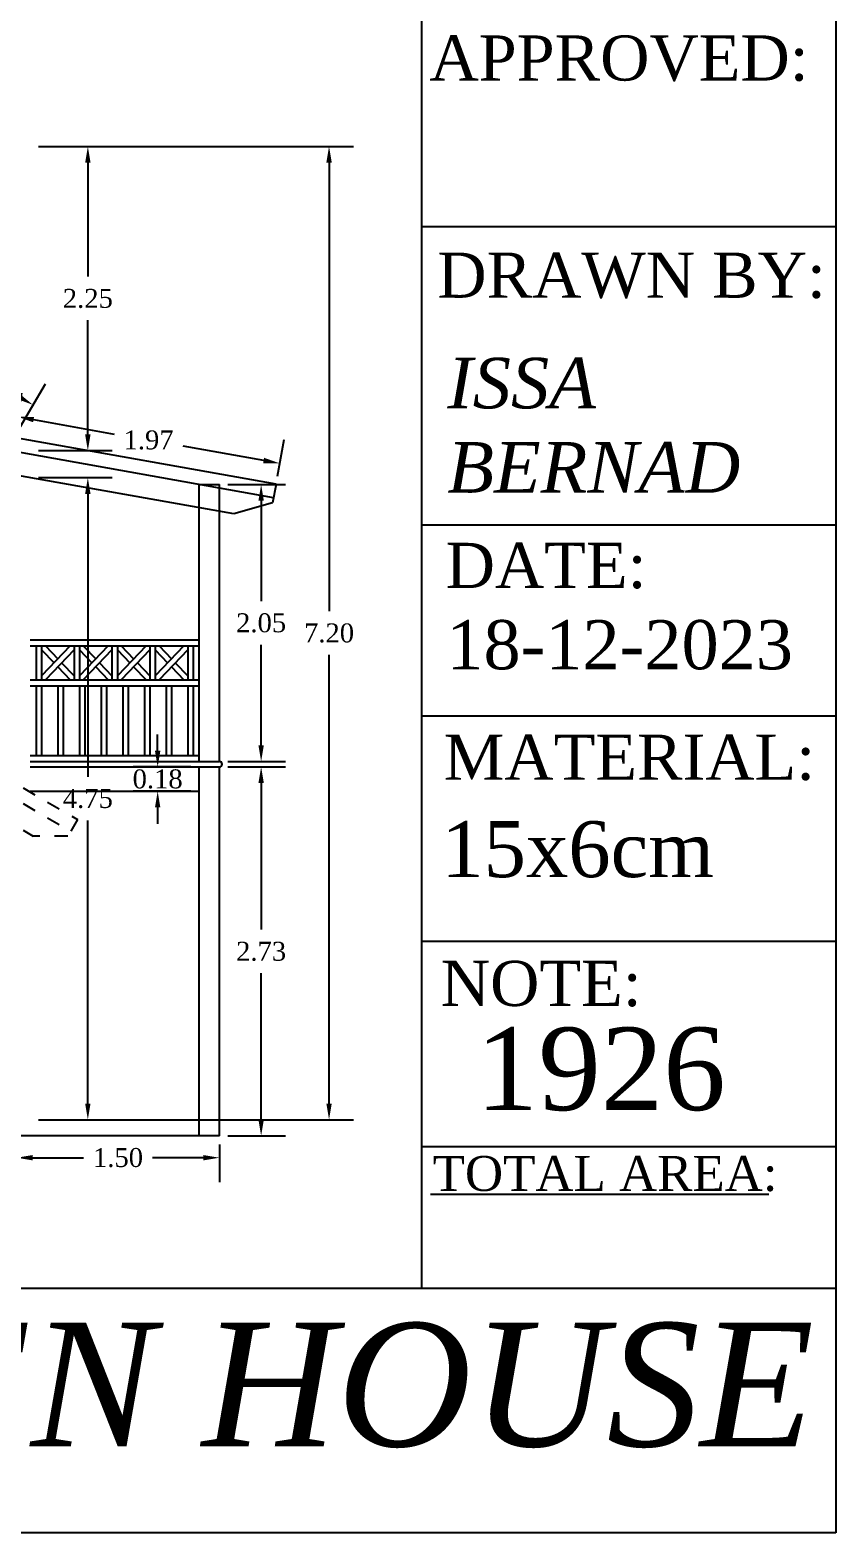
# Model space of a CAD drawing. Header units: inches. Extents: x 86794 to 87086, y 41803 to 41823.
# Drawn here: x 86985.36 to 86991.31, y 41805.02 to 41816.14 of the extents above; entities that cross this region are included whole.
import ezdxf

# ---------------------------------------------------------------- set-up
doc = ezdxf.new("R2010")
doc.units = ezdxf.units.IN
doc.header["$MEASUREMENT"] = 0
doc.linetypes.add('ACAD_ISO03W100', pattern=[30, 12, -18])
doc.styles.get("Standard").update_dxf_attribs({"font": 'times.ttf'})
doc.dimstyles.get("Standard").update_dxf_attribs({"dimtxt": 0.14, "dimasz": 0.12, "dimexe": 0.18, "dimexo": 0.0625, "dimgap": 0.09, "dimtad": 0, "dimtih": 1, "dimtoh": 1, "dimzin": 0, "dimdsep": 46, "dimtxsty": 'Standard', "dimcen": 0.09, "dimadec": 0, "dimazin": 0, "dimtfac": 1, "dimtofl": 0, "dimtmove": 0, "dimatfit": 3, "dimfxl": 1, "dimtolj": 1, "dimtzin": 0, "dimarcsym": 0})

# ---------------------------------------------------------------- blocks, each defined once
blk = doc.blocks.new('*D517')
at = {"color": 0, "lineweight": -2, "ltscale": 0.006, "transparency": 16777216}
for p, q in [((86985.418, 41812.829), (86985.962, 41812.829)), ((86985.782, 41812.709), (86985.782, 41810.616)), ((86985.782, 41808.199), (86985.782, 41810.293)), ((86985.418, 41808.079), (86985.962, 41808.079))]:
    blk.add_line(p, q, dxfattribs=at)
at = {"color": 0, "ltscale": 0.006, "transparency": 16777216}
for points in [[(86985.762, 41812.709), (86985.802, 41812.709), (86985.782, 41812.829)], [(86985.762, 41808.199), (86985.802, 41808.199), (86985.782, 41808.079)]]:
    blk.add_solid(points, dxfattribs=at)
at = {"layer": 'Defpoints', "color": 0, "ltscale": 0.006, "transparency": 16777216}
for p in [(86985.355, 41812.829), (86985.355, 41808.079), (86985.782, 41808.079)]:
    blk.add_point(p, dxfattribs=at)
at = {"color": 0, "ltscale": 0.006, "transparency": 16777216, "insert": (86985.782, 41810.454), "char_height": 0.14, "attachment_point": 5}
blk.add_mtext('\\A1;4.75', dxfattribs=at)
blk = doc.blocks.new('*D518')
at = {"color": 0, "lineweight": -2, "ltscale": 0.006, "transparency": 16777216}
for p, q in [((86985.418, 41815.279), (86985.962, 41815.279)), ((86985.782, 41815.159), (86985.782, 41814.316)), ((86985.782, 41813.149), (86985.782, 41813.993)), ((86985.418, 41813.029), (86985.962, 41813.029))]:
    blk.add_line(p, q, dxfattribs=at)
at = {"color": 0, "ltscale": 0.006, "transparency": 16777216}
for points in [[(86985.762, 41815.159), (86985.802, 41815.159), (86985.782, 41815.279)], [(86985.762, 41813.149), (86985.802, 41813.149), (86985.782, 41813.029)]]:
    blk.add_solid(points, dxfattribs=at)
at = {"layer": 'Defpoints', "color": 0, "ltscale": 0.006, "transparency": 16777216}
for p in [(86985.355, 41815.279), (86985.355, 41813.029), (86985.782, 41813.029)]:
    blk.add_point(p, dxfattribs=at)
at = {"color": 0, "ltscale": 0.006, "transparency": 16777216, "insert": (86985.782, 41814.154), "char_height": 0.14, "attachment_point": 5}
blk.add_mtext('\\A1;2.25', dxfattribs=at)
blk = doc.blocks.new('*D523')
at = {"color": 0, "lineweight": -2, "ltscale": 0.006, "transparency": 16777216}
for p, q in [((86986.818, 41812.779), (86987.243, 41812.779)), ((86987.063, 41812.659), (86987.063, 41811.916)), ((86987.063, 41810.849), (86987.063, 41811.593)), ((86986.818, 41810.729), (86987.243, 41810.729))]:
    blk.add_line(p, q, dxfattribs=at)
at = {"color": 0, "ltscale": 0.006, "transparency": 16777216}
for points in [[(86987.043, 41812.659), (86987.083, 41812.659), (86987.063, 41812.779)], [(86987.043, 41810.849), (86987.083, 41810.849), (86987.063, 41810.729)]]:
    blk.add_solid(points, dxfattribs=at)
at = {"layer": 'Defpoints', "color": 0, "ltscale": 0.006, "transparency": 16777216}
for p in [(86986.755, 41812.779), (86986.755, 41810.729), (86987.063, 41810.729)]:
    blk.add_point(p, dxfattribs=at)
at = {"color": 0, "ltscale": 0.006, "transparency": 16777216, "insert": (86987.063, 41811.754), "char_height": 0.14, "attachment_point": 5}
blk.add_mtext('\\A1;2.05', dxfattribs=at)
blk = doc.blocks.new('*D524')
at = {"color": 0, "lineweight": -2, "ltscale": 0.006, "transparency": 16777216}
for p, q in [((86986.818, 41810.689), (86987.243, 41810.689)), ((86987.063, 41810.569), (86987.063, 41809.486)), ((86987.063, 41808.079), (86987.063, 41809.163)), ((86986.818, 41807.959), (86987.243, 41807.959))]:
    blk.add_line(p, q, dxfattribs=at)
at = {"color": 0, "ltscale": 0.006, "transparency": 16777216}
for points in [[(86987.043, 41810.569), (86987.083, 41810.569), (86987.063, 41810.689)], [(86987.043, 41808.079), (86987.083, 41808.079), (86987.063, 41807.959)]]:
    blk.add_solid(points, dxfattribs=at)
at = {"layer": 'Defpoints', "color": 0, "ltscale": 0.006, "transparency": 16777216}
for p in [(86986.755, 41810.689), (86986.755, 41807.959), (86987.063, 41807.959)]:
    blk.add_point(p, dxfattribs=at)
at = {"color": 0, "ltscale": 0.006, "transparency": 16777216, "insert": (86987.063, 41809.324), "char_height": 0.14, "attachment_point": 5}
blk.add_mtext('\\A1;2.73', dxfattribs=at)
blk = doc.blocks.new('*D525')
at = {"color": 0, "lineweight": -2, "ltscale": 0.006, "transparency": 16777216}
for p, q in [((86986.298, 41810.809), (86986.298, 41810.929)), ((86986.543, 41810.689), (86986.118, 41810.689)), ((86986.543, 41810.509), (86986.118, 41810.509)), ((86986.298, 41810.389), (86986.298, 41810.269))]:
    blk.add_line(p, q, dxfattribs=at)
at = {"color": 0, "ltscale": 0.006, "transparency": 16777216}
for points in [[(86986.278, 41810.809), (86986.318, 41810.809), (86986.298, 41810.689)], [(86986.278, 41810.389), (86986.318, 41810.389), (86986.298, 41810.509)]]:
    blk.add_solid(points, dxfattribs=at)
at = {"layer": 'Defpoints', "color": 0, "ltscale": 0.006, "transparency": 16777216}
for p in [(86986.605, 41810.689), (86986.298, 41810.509), (86986.605, 41810.509)]:
    blk.add_point(p, dxfattribs=at)
at = {"color": 0, "ltscale": 0.006, "transparency": 16777216, "insert": (86986.298, 41810.599), "char_height": 0.14, "attachment_point": 5}
blk.add_mtext('\\A1;0.18', dxfattribs=at)
blk = doc.blocks.new('*D527')
at = {"color": 0, "lineweight": -2, "ltscale": 0.006, "transparency": 16777216}
for p, q in [((86985.246, 41813.186), (86985.294, 41813.457)), ((86985.381, 41813.259), (86985.977, 41813.152)), ((86987.082, 41812.956), (86986.486, 41813.062)), ((86987.183, 41812.841), (86987.232, 41813.112))]:
    blk.add_line(p, q, dxfattribs=at)
at = {"color": 0, "ltscale": 0.006, "transparency": 16777216}
for points in [[(86985.384, 41813.278), (86985.377, 41813.239), (86985.263, 41813.28)], [(86987.085, 41812.976), (86987.078, 41812.936), (86987.2, 41812.935)]]:
    blk.add_solid(points, dxfattribs=at)
at = {"layer": 'Defpoints', "color": 0, "ltscale": 0.006, "transparency": 16777216}
for p in [(86985.235, 41813.125), (86987.2, 41812.935), (86987.173, 41812.78)]:
    blk.add_point(p, dxfattribs=at)
at = {"color": 0, "ltscale": 0.006, "transparency": 16777216, "insert": (86986.231, 41813.107), "char_height": 0.14, "attachment_point": 5}
blk.add_mtext('\\A1;1.97', dxfattribs=at)
blk = doc.blocks.new('*D529')
at = {"color": 0, "lineweight": -2, "ltscale": 0.006, "transparency": 16777216}
for p, q in [((86981.387, 41815.449), (86981.588, 41815.793)), ((86981.6, 41815.577), (86983.171, 41814.657)), ((86985.273, 41813.427), (86983.702, 41814.347)), ((86985.267, 41813.179), (86985.468, 41813.522))]:
    blk.add_line(p, q, dxfattribs=at)
at = {"color": 0, "ltscale": 0.006, "transparency": 16777216}
for points in [[(86981.61, 41815.594), (86981.59, 41815.559), (86981.497, 41815.637)], [(86985.283, 41813.445), (86985.263, 41813.41), (86985.377, 41813.367)]]:
    blk.add_solid(points, dxfattribs=at)
at = {"layer": 'Defpoints', "color": 0, "ltscale": 0.006, "transparency": 16777216}
for p in [(86981.497, 41815.637), (86981.355, 41815.395), (86985.235, 41813.125)]:
    blk.add_point(p, dxfattribs=at)
at = {"color": 0, "ltscale": 0.006, "transparency": 16777216, "insert": (86983.437, 41814.502), "char_height": 0.14, "attachment_point": 5}
blk.add_mtext('\\A1;4.50', dxfattribs=at)
blk = doc.blocks.new('*D533')
at = {"color": 0, "lineweight": -2, "ltscale": 0.006, "transparency": 16777216}
for p, q in [((86985.255, 41807.897), (86985.255, 41807.618)), ((86986.755, 41807.897), (86986.755, 41807.618)), ((86985.375, 41807.798), (86985.75, 41807.798)), ((86986.635, 41807.798), (86986.26, 41807.798))]:
    blk.add_line(p, q, dxfattribs=at)
at = {"color": 0, "ltscale": 0.006, "transparency": 16777216}
for points in [[(86985.375, 41807.818), (86985.375, 41807.778), (86985.255, 41807.798)], [(86986.635, 41807.818), (86986.635, 41807.778), (86986.755, 41807.798)]]:
    blk.add_solid(points, dxfattribs=at)
at = {"layer": 'Defpoints', "color": 0, "ltscale": 0.006, "transparency": 16777216}
for p in [(86985.255, 41807.959), (86986.755, 41807.959), (86986.755, 41807.798)]:
    blk.add_point(p, dxfattribs=at)
at = {"color": 0, "ltscale": 0.006, "transparency": 16777216, "insert": (86986.005, 41807.798), "char_height": 0.14, "attachment_point": 5}
blk.add_mtext('\\A1;1.50', dxfattribs=at)
blk = doc.blocks.new('*D534')
at = {"color": 0, "lineweight": -2, "ltscale": 0.006, "transparency": 16777216}
for p, q in [((86985.418, 41815.279), (86987.745, 41815.279)), ((86987.565, 41815.159), (86987.565, 41811.841)), ((86987.565, 41808.199), (86987.565, 41811.518)), ((86985.418, 41808.079), (86987.745, 41808.079))]:
    blk.add_line(p, q, dxfattribs=at)
at = {"color": 0, "ltscale": 0.006, "transparency": 16777216}
for points in [[(86987.545, 41815.159), (86987.585, 41815.159), (86987.565, 41815.279)], [(86987.545, 41808.199), (86987.585, 41808.199), (86987.565, 41808.079)]]:
    blk.add_solid(points, dxfattribs=at)
at = {"layer": 'Defpoints', "color": 0, "ltscale": 0.006, "transparency": 16777216}
for p in [(86985.355, 41815.279), (86985.355, 41808.079), (86987.565, 41808.079)]:
    blk.add_point(p, dxfattribs=at)
at = {"color": 0, "ltscale": 0.006, "transparency": 16777216, "insert": (86987.565, 41811.679), "char_height": 0.14, "attachment_point": 5}
blk.add_mtext('\\A1;7.20', dxfattribs=at)

msp = doc.modelspace()

# ---------------------------------------------------------------- linework, layer by layer
for p, q in [((86988.25, 41806.831), (86988.25, 41822.14)), ((86991.312, 41822.14), (86991.312, 41805.022)), ((86988.25, 41814.688), (86991.312, 41814.688)), ((86988.25, 41812.48), (86991.312, 41812.48)), ((86988.25, 41811.066), (86991.312, 41811.066)), ((86991.312, 41809.397), (86988.25, 41809.397)), ((86988.25, 41807.882), (86991.312, 41807.882)), ((86991.312, 41806.831), (86966.261, 41806.831)), ((86991.312, 41805.022), (86966.261, 41805.022))]:
    msp.add_line(p, q)
at = {"ltscale": 0.006}
for p, q in [((86987.173, 41812.78), (86985.235, 41813.125)), ((86987.155, 41812.681), (86985.2, 41813.029)), ((86986.862, 41812.561), (86985.14, 41812.867)), ((86986.605, 41810.729), (86986.605, 41812.779)), ((86986.605, 41812.779), (86986.755, 41812.779)), ((86986.755, 41810.729), (86986.755, 41812.779)), ((86987.173, 41812.78), (86987.148, 41812.642)), ((86987.148, 41812.642), (86986.862, 41812.561)), ((86985.355, 41811.629), (86986.605, 41811.629)), ((86985.355, 41811.584), (86986.605, 41811.584)), ((86985.4, 41811.584), (86985.4, 41811.334)), ((86985.44, 41811.584), (86985.44, 41811.334)), ((86985.652, 41811.584), (86985.44, 41811.363)), ((86985.44, 41811.555), (86985.532, 41811.459)), ((86985.468, 41811.584), (86985.56, 41811.488)), ((86985.68, 41811.555), (86985.468, 41811.334)), ((86985.68, 41811.584), (86985.68, 41811.334)), ((86985.72, 41811.584), (86985.72, 41811.334)), ((86985.932, 41811.584), (86985.72, 41811.363)), ((86985.72, 41811.555), (86985.812, 41811.459)), ((86985.748, 41811.584), (86985.84, 41811.488)), ((86985.96, 41811.555), (86985.748, 41811.334)), ((86985.96, 41811.584), (86985.96, 41811.334)), ((86986, 41811.584), (86986, 41811.334)), ((86986.212, 41811.584), (86986, 41811.363)), ((86986, 41811.555), (86986.092, 41811.459)), ((86986.028, 41811.584), (86986.12, 41811.488)), ((86986.24, 41811.555), (86986.028, 41811.334)), ((86986.24, 41811.584), (86986.24, 41811.334)), ((86986.28, 41811.584), (86986.28, 41811.334)), ((86986.492, 41811.584), (86986.28, 41811.363)), ((86986.28, 41811.555), (86986.372, 41811.459)), ((86986.308, 41811.584), (86986.4, 41811.488)), ((86986.52, 41811.555), (86986.308, 41811.334)), ((86986.52, 41811.584), (86986.52, 41811.334)), ((86986.56, 41811.584), (86986.56, 41811.334)), ((86985.56, 41811.43), (86985.652, 41811.334)), ((86985.588, 41811.459), (86985.68, 41811.363)), ((86985.84, 41811.43), (86985.932, 41811.334)), ((86985.868, 41811.459), (86985.96, 41811.363)), ((86986.12, 41811.43), (86986.212, 41811.334)), ((86986.148, 41811.459), (86986.24, 41811.363)), ((86986.4, 41811.43), (86986.492, 41811.334)), ((86986.428, 41811.459), (86986.52, 41811.363)), ((86985.355, 41811.334), (86986.605, 41811.334)), ((86985.355, 41811.289), (86986.605, 41811.289)), ((86985.4, 41811.289), (86985.4, 41810.774)), ((86985.44, 41811.289), (86985.44, 41810.774)), ((86985.56, 41811.289), (86985.56, 41810.774)), ((86985.6, 41811.289), (86985.6, 41810.774)), ((86985.72, 41811.289), (86985.72, 41810.774)), ((86985.76, 41811.289), (86985.76, 41810.774)), ((86985.88, 41811.289), (86985.88, 41810.774)), ((86985.92, 41811.289), (86985.92, 41810.774)), ((86986.04, 41811.289), (86986.04, 41810.774)), ((86986.08, 41811.289), (86986.08, 41810.774)), ((86986.2, 41811.289), (86986.2, 41810.774)), ((86986.24, 41811.289), (86986.24, 41810.774)), ((86986.36, 41811.289), (86986.36, 41810.774)), ((86986.4, 41811.289), (86986.4, 41810.774)), ((86986.52, 41811.289), (86986.52, 41810.774)), ((86986.56, 41811.289), (86986.56, 41810.774)), ((86985.355, 41810.774), (86986.605, 41810.774)), ((86985.355, 41810.729), (86986.755, 41810.729)), ((86985.355, 41810.689), (86986.755, 41810.689)), ((86986.605, 41807.959), (86986.605, 41810.689)), ((86986.755, 41807.959), (86986.755, 41810.689)), ((86985.355, 41810.509), (86986.605, 41810.509)), ((86986.755, 41807.959), (86985.255, 41807.959))]:
    msp.add_line(p, q, dxfattribs=at)
at = {"linetype": 'ACAD_ISO03W100', "ltscale": 0.006}
for p, q in [((86981.355, 41812.845), (86985.706, 41810.299)), ((86981.355, 41812.729), (86985.655, 41810.213)), ((86981.355, 41812.532), (86985.377, 41810.178)), ((86985.706, 41810.299), (86985.635, 41810.178)), ((86985.635, 41810.178), (86985.377, 41810.178))]:
    msp.add_line(p, q, dxfattribs=at)
at = {"color": 1, "ltscale": 0.003}
msp.add_line((86988.316, 41807.529), (86990.817, 41807.529), dxfattribs=at)
at = {"ltscale": 0.006}
msp.add_arc((86986.755, 41810.709), 0.02, 270, 90, dxfattribs=at)

# ---------------------------------------------------------------- texts
at = {"attachment_point": 1}
for s, insert, char_height, width in [('{\\fTimes New Roman|b0|i0|c0|p18;APPROVED:}', (86988.307, 41816.101), 0.33401, 33.15721), ('{\\fTimes New Roman|b0|i0|c0|p18;DRAWN BY:}', (86988.365, 41814.494), 0.33401, 32.31907), ('{\\fTimes New Roman|b0|i1|c0|p18;ISSA \\PBERNAD}', (86988.439, 41813.716), 0.37413, 3.48493), ('{\\fTimes New Roman|b0|i0|c0|p18;DATE:}', (86988.427, 41812.347), 0.33401, 22.75317), ('18-12-2023', (86988.432, 41811.775), 0.3636, 3.66887), ('{\\fTimes New Roman|b0|i0|c0|p18;MATERIAL:}', (86988.412, 41810.928), 0.33401, 24.59802), ('15x6cm', (86988.395, 41810.288), 0.4142, 3.78757), ('{\\fTimes New Roman|b0|i0|c0|p18;NOTE:}', (86988.391, 41809.255), 0.33401, 27.46779), ('TOTAL AREA:', (86988.331, 41807.811), 0.25858, 25.02051), ('{\\fTimes New Roman|b0|i1|c0|p18;AL HUSSAIN FOR WOODEN HOUSE}', (86969.442, 41806.577), 0.91425, 28.41462)]:
    msp.add_mtext(s, dxfattribs=dict(at, insert=insert, char_height=char_height, width=width))
at = {"ltscale": 5, "insert": (86988.65, 41808.762), "char_height": 0.6115, "attachment_point": 1}
msp.add_mtext_dynamic_manual_height_columns('1926', width=7.922, gutter_width=1.824, heights=[0], dxfattribs=at)

# ---------------------------------------------------------------- dimensions: what is measured, and where the dimension line sits
at = {"ltscale": 0.006}
for p2, distance, picture, middle in [((86981.355, 41815.395), -0.281, '*D529', (86983.437, 41814.502)), ((86987.173, 41812.78), 0.157, '*D527', (86986.231, 41813.107))]:
    dim = msp.add_aligned_dim(p1=(86985.235, 41813.125), p2=p2, distance=distance, dimstyle='Standard', dxfattribs=at)
    dim.commit()
    dim.dimension.update_dxf_attribs({"geometry": picture, "text_midpoint": middle})
for base, p1, p2, picture, middle in [((86985.782, 41813.029), (86985.355, 41815.279), (86985.355, 41813.029), '*D518', (86985.782, 41814.154)), ((86987.565, 41808.079), (86985.355, 41815.279), (86985.355, 41808.079), '*D534', (86987.565, 41811.679)), ((86985.782, 41808.079), (86985.355, 41812.829), (86985.355, 41808.079), '*D517', (86985.782, 41810.454)), ((86987.063, 41810.729), (86986.755, 41812.779), (86986.755, 41810.729), '*D523', (86987.063, 41811.754)), ((86987.063, 41807.959), (86986.755, 41810.689), (86986.755, 41807.959), '*D524', (86987.063, 41809.324))]:
    dim = msp.add_linear_dim(base=base, p1=p1, p2=p2, angle=90, dimstyle='Standard', dxfattribs=at)
    dim.commit()
    dim.dimension.update_dxf_attribs({"geometry": picture, "text_midpoint": middle})
dim = msp.add_linear_dim(base=(86986.298, 41810.509), p1=(86986.605, 41810.689), p2=(86986.605, 41810.509), angle=90, dimstyle='Standard', dxfattribs=at)
dim.commit()
dim.dimension.update_dxf_attribs({"geometry": '*D525', "text_midpoint": (86986.298, 41810.599), "dimtype": 160})
dim = msp.add_linear_dim(base=(86986.755, 41807.798), p1=(86985.255, 41807.959), p2=(86986.755, 41807.959), dimstyle='Standard', dxfattribs=at)
dim.commit()
dim.dimension.update_dxf_attribs({"geometry": '*D533', "text_midpoint": (86986.005, 41807.798)})

doc.saveas('drawing.dxf')
